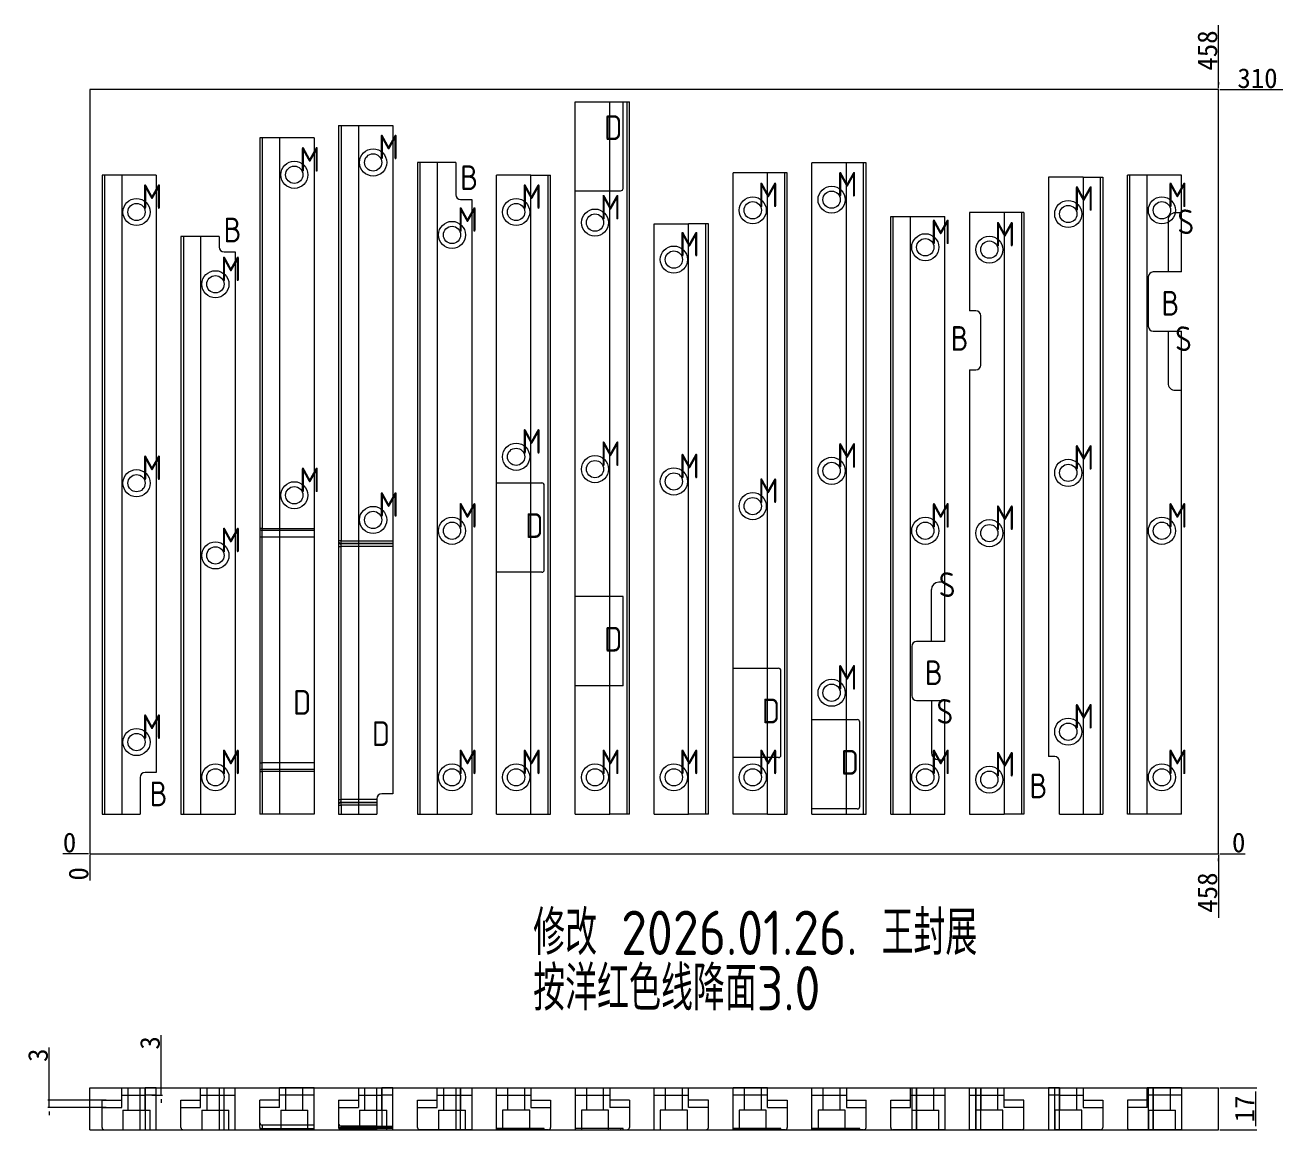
# Model space of a CAD drawing. Header units: millimetres. Extents: x 26394 to 27266, y 60581 to 61029.
# Drawn here: x 26394 to 26904, y 60581 to 61029 of the extents above; entities that cross this region are included whole.
import ezdxf

# ---------------------------------------------------------------- set-up
doc = ezdxf.new("R2010")
doc.units = ezdxf.units.MM
doc.linetypes.add('CENTER', pattern=[0])
doc.linetypes.add('DASHED', pattern=[0])
doc.layers.add('152', color=7, linetype='Continuous', true_color=0xffffff)
doc.layers.add('dim', color=4, linetype='Continuous')
doc.layers.add('PUNCH', color=2, linetype='Continuous')
doc.layers.add('dim_temp', color=161, linetype='Continuous', lineweight=9)
doc.styles.add('_PUG_ERP', font='txt')
doc.styles.add('gbenor', font='gbenor.shx', dxfattribs={"bigfont": 'gbcbig'})
doc.dimstyles.new('_PUG_ERP', dxfattribs={"dimtxt": 8, "dimasz": 1.5, "dimexe": 0.5, "dimexo": 0.5, "dimgap": 0.5, "dimtad": 1, "dimtxsty": '_PUG_ERP', "dimblk": 'CLOSEDBLANK', "dimcen": 0, "dimclrd": 4, "dimclre": 4, "dimclrt": 3, "dimazin": 3, "dimtfac": 1, "dimtmove": 0, "dimatfit": 3, "dimldrblk": 'CLOSEDBLANK', "dimlwd": 9, "dimlwe": 9})

# ---------------------------------------------------------------- blocks, each defined once
blk = doc.blocks.new('*D1266')
at = {"layer": 'Defpoints', "color": 0}
for p in [(26877.94, 60597.68), (26877.94, 60580.68), (26892.94, 60580.68)]:
    blk.add_point(p, dxfattribs=at)
at = {"layer": 'dim_temp', "color": 4, "lineweight": 9}
for p, q in [((26878.44, 60597.68), (26893.44, 60597.68)), ((26892.94, 60596.18), (26892.94, 60582.18)), ((26878.44, 60580.68), (26893.44, 60580.68))]:
    blk.add_line(p, q, dxfattribs=at)
at = {"layer": 'dim_temp', "color": 3, "lineweight": 18, "insert": (26888.44, 60589.18), "char_height": 8, "attachment_point": 5, "rotation": 90, "style": '_PUG_ERP'}
blk.add_mtext('17', dxfattribs=at)
blk = doc.blocks.new('_ClosedBlank')
blk = doc.blocks.new('*D1268')
at = {"layer": 'Defpoints', "color": 0}
for p in [(26419.94, 60692.69), (26877.94, 60692.69), (26882.94, 60692.69)]:
    blk.add_point(p, dxfattribs=at)
at = {"layer": 'dim_temp', "color": 4, "lineweight": 9}
blk.add_line((26878.44, 60692.69), (26888.77, 60692.69), dxfattribs=at)
at = {"layer": 'dim_temp', "color": 3, "lineweight": 18, "insert": (26886.1, 60697.19), "char_height": 8, "attachment_point": 5, "style": '_PUG_ERP'}
blk.add_mtext('0', dxfattribs=at)
blk = doc.blocks.new('*D1269')
at = {"layer": 'Defpoints', "color": 0}
for p in [(26877.94, 61002.69), (26882.94, 61002.69), (26419.94, 60692.69)]:
    blk.add_point(p, dxfattribs=at)
at = {"layer": 'dim_temp', "color": 4, "lineweight": 9}
blk.add_line((26878.44, 61002.69), (26904.01, 61002.69), dxfattribs=at)
at = {"layer": 'dim_temp', "color": 3, "lineweight": 18, "insert": (26893.72, 61007.19), "char_height": 8, "attachment_point": 5, "style": '_PUG_ERP'}
blk.add_mtext('310', dxfattribs=at)
blk = doc.blocks.new('*D1270')
at = {"layer": 'Defpoints', "color": 0}
for p in [(26414.94, 60692.69), (26419.94, 60692.69), (26419.94, 60692.69)]:
    blk.add_point(p, dxfattribs=at)
at = {"layer": 'dim_temp', "color": 4, "lineweight": 9}
blk.add_line((26419.44, 60692.69), (26409.1, 60692.69), dxfattribs=at)
at = {"layer": 'dim_temp', "color": 3, "lineweight": 18, "insert": (26411.77, 60697.19), "char_height": 8, "attachment_point": 5, "style": '_PUG_ERP'}
blk.add_mtext('0', dxfattribs=at)
blk = doc.blocks.new('*D1271')
at = {"layer": 'Defpoints', "color": 0}
for p in [(26419.94, 60692.69), (26877.94, 60692.69), (26877.94, 60687.69)]:
    blk.add_point(p, dxfattribs=at)
at = {"layer": 'dim_temp', "color": 4, "lineweight": 9}
for p, q in [((26877.94, 60692.19), (26877.94, 60689.69)), ((26877.94, 60689.69), (26877.94, 60690.69)), ((26877.94, 60690.69), (26877.94, 60666.62))]:
    blk.add_line(p, q, dxfattribs=at)
at = {"layer": 'dim_temp', "color": 3, "lineweight": 18, "insert": (26873.44, 60676.91), "char_height": 8, "attachment_point": 5, "rotation": 90, "style": '_PUG_ERP'}
blk.add_mtext('458', dxfattribs=at)
blk = doc.blocks.new('*D1272')
at = {"layer": 'Defpoints', "color": 0}
for p in [(26419.94, 60692.69), (26419.94, 60692.69), (26419.94, 60687.69)]:
    blk.add_point(p, dxfattribs=at)
at = {"layer": 'dim_temp', "color": 4, "lineweight": 9}
blk.add_line((26419.94, 60692.19), (26419.94, 60681.86), dxfattribs=at)
at = {"layer": 'dim_temp', "color": 3, "lineweight": 18, "insert": (26415.44, 60684.52), "char_height": 8, "attachment_point": 5, "rotation": 90, "style": '_PUG_ERP'}
blk.add_mtext('0', dxfattribs=at)
blk = doc.blocks.new('*D1273')
at = {"layer": 'Defpoints', "color": 0}
for p in [(26877.94, 61007.69), (26877.94, 61002.69), (26419.94, 60692.69)]:
    blk.add_point(p, dxfattribs=at)
at = {"layer": 'dim_temp', "color": 4, "lineweight": 9}
for p, q in [((26877.94, 61004.69), (26877.94, 61028.76)), ((26877.94, 61003.19), (26877.94, 61005.69)), ((26877.94, 61005.69), (26877.94, 61004.69))]:
    blk.add_line(p, q, dxfattribs=at)
at = {"layer": 'dim_temp', "color": 3, "lineweight": 18, "insert": (26873.44, 61018.48), "char_height": 8, "attachment_point": 5, "rotation": 90, "style": '_PUG_ERP'}
blk.add_mtext('458', dxfattribs=at)
blk = doc.blocks.new('*D1274')
at = {"layer": 'Defpoints', "color": 0}
for p in [(26444.68, 60597.68), (26444.68, 60594.68), (26448.92, 60597.68)]:
    blk.add_point(p, dxfattribs=at)
at = {"layer": 'dim_temp', "color": 4, "lineweight": 9}
for p, q in [((26448.92, 60597.68), (26448.92, 60619.12)), ((26448.92, 60599.18), (26448.92, 60600.68)), ((26445.18, 60597.68), (26449.42, 60597.68)), ((26445.18, 60594.68), (26449.42, 60594.68)), ((26448.92, 60594.68), (26448.92, 60597.68)), ((26448.92, 60593.18), (26448.92, 60591.68))]:
    blk.add_line(p, q, dxfattribs=at)
at = {"layer": 'dim_temp', "color": 3, "lineweight": 18, "insert": (26444.42, 60615.95), "char_height": 8, "attachment_point": 5, "rotation": 90, "style": '_PUG_ERP'}
blk.add_mtext('3', dxfattribs=at)
blk = doc.blocks.new('*D1275')
at = {"layer": 'Defpoints', "color": 0}
for p in [(26403.5, 60592.68), (26427.12, 60592.68), (26427.12, 60589.68)]:
    blk.add_point(p, dxfattribs=at)
at = {"layer": 'dim_temp', "color": 4, "lineweight": 9}
for p, q in [((26403.5, 60592.68), (26403.5, 60614.12)), ((26403.5, 60594.18), (26403.5, 60595.68)), ((26426.62, 60592.68), (26403, 60592.68)), ((26426.62, 60589.68), (26403, 60589.68)), ((26403.5, 60589.68), (26403.5, 60592.68)), ((26403.5, 60588.18), (26403.5, 60586.68))]:
    blk.add_line(p, q, dxfattribs=at)
at = {"layer": 'dim_temp', "color": 3, "lineweight": 18, "insert": (26399, 60610.95), "char_height": 8, "attachment_point": 5, "rotation": 90, "style": '_PUG_ERP'}
blk.add_mtext('3', dxfattribs=at)

msp = doc.modelspace()

# ---------------------------------------------------------------- linework, layer by layer
at = {"layer": '152', "color": 3, "linetype": 'CENTER', "lineweight": 18, "ltscale": 0.267932}
for p, q in [((26766.938, 60802.791), (26764.427, 60802.791)), ((26761.427, 60778.791), (26761.427, 60799.791)), ((26761.427, 60754.791), (26761.427, 60733.791)), ((26764.427, 60730.791), (26766.938, 60730.791))]:
    msp.add_line(p, q, dxfattribs=at)
for points in [[(26862.938, 60952.652), (26860.427, 60952.652, 0.4142136), (26857.427, 60949.652), (26857.427, 60928.652)], [(26857.427, 60904.652), (26857.427, 60883.652, 0.4142136), (26860.427, 60880.652), (26862.938, 60880.652)]]:
    msp.add_lwpolyline(points, format="xyb", dxfattribs=at)
for centre, start, end in [((26764.427, 60799.791), 90, 180), ((26764.427, 60733.791), 180, 270)]:
    msp.add_arc(centre, 3, start, end, dxfattribs=at)
at = {"layer": 'dim', "color": 252, "linetype": 'DASHED', "lineweight": 18, "ltscale": 0.720609}
for p, q in [((26419.938, 60597.681), (26877.938, 60597.681)), ((26419.938, 60580.681), (26419.938, 60597.681)), ((26877.938, 60580.681), (26877.938, 60597.681)), ((26419.938, 60580.681), (26877.938, 60580.681))]:
    msp.add_line(p, q, dxfattribs=at)
at = {"layer": 'dim', "color": 252, "linetype": 'CENTER', "lineweight": 18}
msp.add_lwpolyline([(26419.938, 60692.691), (26877.938, 60692.691), (26877.938, 61002.691), (26419.938, 61002.691)], close=True, dxfattribs=at)
at = {"layer": 'PUNCH', "color": 56, "linetype": 'Continuous', "lineweight": 18}
for p, q in [((26616.938, 60708.671), (26616.938, 60997.691)), ((26616.938, 60997.691), (26630.938, 60997.691)), ((26630.938, 60997.691), (26638.938, 60997.691)), ((26630.938, 60708.671), (26630.938, 60997.691)), ((26638.938, 60708.671), (26638.938, 60997.691)), ((26520.938, 60988.071), (26528.938, 60988.071)), ((26520.938, 60988.071), (26520.938, 60708.671)), ((26528.938, 60988.071), (26542.938, 60988.071)), ((26528.938, 60988.071), (26528.938, 60708.671)), ((26542.938, 60988.071), (26542.938, 60716.971)), ((26496.938, 60983.071), (26488.938, 60983.071)), ((26488.938, 60983.071), (26488.938, 60708.671)), ((26496.938, 60983.071), (26496.938, 60708.671)), ((26510.938, 60983.071), (26496.938, 60983.071)), ((26510.938, 60983.071), (26510.938, 60708.671)), ((26560.938, 60972.991), (26552.938, 60972.991)), ((26552.938, 60972.991), (26552.938, 60708.671)), ((26568.427, 60972.991), (26560.938, 60972.991)), ((26560.938, 60972.991), (26560.938, 60708.671)), ((26568.427, 60972.991), (26568.427, 60959.991)), ((26712.938, 60708.671), (26712.938, 60972.971)), ((26726.938, 60972.971), (26712.938, 60972.971)), ((26734.938, 60972.971), (26726.938, 60972.971)), ((26726.938, 60708.671), (26726.938, 60972.971)), ((26734.938, 60708.671), (26734.938, 60972.971)), ((26432.938, 60967.971), (26424.938, 60967.971)), ((26424.938, 60967.971), (26424.938, 60708.671)), ((26432.938, 60967.971), (26432.938, 60708.671)), ((26446.938, 60967.971), (26432.938, 60967.971)), ((26446.938, 60967.971), (26446.938, 60725.652)), ((26598.938, 60967.971), (26584.938, 60967.971)), ((26584.938, 60708.671), (26584.938, 60967.971)), ((26598.938, 60967.971), (26606.938, 60967.971)), ((26598.938, 60708.671), (26598.938, 60967.971)), ((26606.938, 60708.671), (26606.938, 60967.971)), ((26694.938, 60968.81), (26680.938, 60968.81)), ((26680.938, 60708.671), (26680.938, 60968.81)), ((26702.938, 60968.81), (26694.938, 60968.81)), ((26694.938, 60708.671), (26694.938, 60968.81)), ((26702.938, 60708.671), (26702.938, 60968.81)), ((26808.938, 60967.171), (26808.938, 60732.091)), ((26822.938, 60967.171), (26808.938, 60967.171)), ((26822.938, 60967.171), (26830.938, 60967.171)), ((26822.938, 60967.171), (26822.938, 60708.671)), ((26830.938, 60967.171), (26830.938, 60708.671)), ((26848.938, 60967.971), (26840.938, 60967.971)), ((26840.938, 60708.671), (26840.938, 60967.971)), ((26848.938, 60708.671), (26848.938, 60967.971)), ((26862.938, 60967.971), (26848.938, 60967.971)), ((26862.938, 60928.652), (26862.938, 60967.971)), ((26574.938, 60957.991), (26574.938, 60708.671)), ((26744.938, 60951.11), (26752.938, 60951.11)), ((26744.938, 60708.671), (26744.938, 60951.11)), ((26752.938, 60951.11), (26766.938, 60951.11)), ((26752.938, 60708.671), (26752.938, 60951.11)), ((26766.938, 60778.791), (26766.938, 60951.11)), ((26790.938, 60952.71), (26776.938, 60952.71)), ((26776.938, 60952.71), (26776.938, 60912.891)), ((26798.938, 60952.71), (26790.938, 60952.71)), ((26790.938, 60952.71), (26790.938, 60708.671)), ((26798.938, 60952.71), (26798.938, 60708.671)), ((26648.938, 60708.671), (26648.938, 60948.152)), ((26648.938, 60948.152), (26662.938, 60948.152)), ((26670.938, 60948.152), (26662.938, 60948.152)), ((26662.938, 60708.671), (26662.938, 60948.152)), ((26670.938, 60708.671), (26670.938, 60948.152)), ((26464.938, 60943.091), (26456.938, 60943.091)), ((26456.938, 60943.091), (26456.938, 60708.671)), ((26464.938, 60943.091), (26464.938, 60708.671)), ((26472.427, 60943.091), (26464.938, 60943.091)), ((26472.427, 60943.091), (26472.427, 60938.771)), ((26478.938, 60936.771), (26478.938, 60708.671)), ((26849.427, 60926.652), (26849.427, 60906.652)), ((26779.449, 60912.891), (26776.938, 60912.891)), ((26851.427, 60904.652), (26862.938, 60904.652)), ((26862.938, 60708.671), (26862.938, 60904.652)), ((26776.938, 60888.891), (26776.938, 60708.671)), ((26776.938, 60888.891), (26779.449, 60888.891)), ((26753.427, 60776.791), (26753.427, 60756.791)), ((26755.427, 60754.791), (26766.938, 60754.791)), ((26766.938, 60708.671), (26766.938, 60754.791)), ((26811.449, 60732.091), (26808.938, 60732.091)), ((26446.938, 60725.652), (26442.427, 60725.652)), ((26542.938, 60716.971), (26538.427, 60716.971)), ((26536.427, 60714.971), (26536.427, 60708.671)), ((26424.938, 60708.671), (26432.938, 60708.671)), ((26432.938, 60708.671), (26440.427, 60708.671)), ((26456.938, 60708.671), (26464.938, 60708.671)), ((26464.938, 60708.671), (26478.938, 60708.671)), ((26496.938, 60708.671), (26488.938, 60708.671)), ((26510.938, 60708.671), (26496.938, 60708.671)), ((26520.938, 60708.671), (26528.938, 60708.671)), ((26528.938, 60708.671), (26536.427, 60708.671)), ((26552.938, 60708.671), (26560.938, 60708.671)), ((26560.938, 60708.671), (26574.938, 60708.671)), ((26584.938, 60708.671), (26598.938, 60708.671)), ((26598.938, 60708.671), (26606.938, 60708.671)), ((26616.938, 60708.671), (26630.938, 60708.671)), ((26638.938, 60708.671), (26630.938, 60708.671)), ((26648.938, 60708.671), (26662.938, 60708.671)), ((26670.938, 60708.671), (26662.938, 60708.671)), ((26694.938, 60708.671), (26680.938, 60708.671)), ((26694.938, 60708.671), (26702.938, 60708.671)), ((26712.938, 60708.671), (26726.938, 60708.671)), ((26726.938, 60708.671), (26734.938, 60708.671)), ((26744.938, 60708.671), (26752.938, 60708.671)), ((26752.938, 60708.671), (26766.938, 60708.671)), ((26776.938, 60708.671), (26790.938, 60708.671)), ((26798.938, 60708.671), (26790.938, 60708.671)), ((26813.449, 60708.671), (26822.938, 60708.671)), ((26822.938, 60708.671), (26830.938, 60708.671)), ((26848.938, 60708.671), (26840.938, 60708.671)), ((26862.938, 60708.671), (26848.938, 60708.671)), ((26432.938, 60592.681), (26432.938, 60597.681)), ((26432.938, 60597.681), (26440.427, 60597.681)), ((26440.427, 60597.681), (26442.427, 60597.681)), ((26446.938, 60597.681), (26442.427, 60597.681)), ((26446.938, 60580.681), (26446.938, 60597.681)), ((26464.938, 60597.681), (26478.938, 60597.681)), ((26464.938, 60592.681), (26464.938, 60597.681)), ((26478.938, 60580.681), (26478.938, 60597.681)), ((26510.938, 60597.681), (26496.938, 60597.681)), ((26496.938, 60592.681), (26496.938, 60597.681)), ((26510.938, 60580.681), (26510.938, 60597.681)), ((26528.938, 60597.681), (26536.427, 60597.681)), ((26528.938, 60597.681), (26528.938, 60592.681)), ((26536.427, 60597.681), (26538.427, 60597.681)), ((26536.427, 60580.681), (26536.427, 60597.681)), ((26542.938, 60597.681), (26538.427, 60597.681)), ((26542.938, 60582.181), (26542.938, 60597.681)), ((26560.938, 60592.681), (26560.938, 60597.681)), ((26560.938, 60597.681), (26574.938, 60597.681)), ((26574.938, 60597.681), (26574.938, 60580.681)), ((26584.938, 60597.681), (26598.938, 60597.681)), ((26584.938, 60580.681), (26584.938, 60597.681)), ((26598.938, 60597.681), (26598.938, 60592.681)), ((26616.938, 60597.681), (26630.938, 60597.681)), ((26616.938, 60597.681), (26616.938, 60580.681)), ((26630.938, 60597.681), (26630.938, 60592.681)), ((26648.938, 60597.681), (26662.938, 60597.681)), ((26648.938, 60580.681), (26648.938, 60597.681)), ((26662.938, 60592.681), (26662.938, 60597.681)), ((26694.938, 60597.681), (26680.938, 60597.681)), ((26680.938, 60580.681), (26680.938, 60597.681)), ((26694.938, 60592.681), (26694.938, 60597.681)), ((26712.938, 60597.681), (26726.938, 60597.681)), ((26712.938, 60580.681), (26712.938, 60597.681)), ((26726.938, 60597.681), (26726.938, 60592.681)), ((26752.938, 60592.681), (26752.938, 60597.681)), ((26752.938, 60597.681), (26766.938, 60597.681)), ((26766.938, 60597.681), (26766.938, 60580.681)), ((26776.938, 60580.681), (26776.938, 60597.681)), ((26776.938, 60597.681), (26790.938, 60597.681)), ((26790.938, 60592.681), (26790.938, 60597.681)), ((26811.449, 60597.681), (26808.938, 60597.681)), ((26808.938, 60597.681), (26808.938, 60580.681)), ((26813.449, 60597.681), (26811.449, 60597.681)), ((26813.449, 60597.681), (26822.938, 60597.681)), ((26822.938, 60597.681), (26822.938, 60592.681)), ((26862.938, 60597.681), (26848.938, 60597.681)), ((26848.938, 60592.681), (26848.938, 60597.681)), ((26862.938, 60597.681), (26862.938, 60580.681)), ((26424.938, 60592.681), (26432.938, 60592.681)), ((26424.938, 60581.681), (26424.938, 60592.681)), ((26456.938, 60592.681), (26464.938, 60592.681)), ((26456.938, 60581.681), (26456.938, 60592.681)), ((26488.938, 60581.681), (26488.938, 60592.681)), ((26496.938, 60592.681), (26488.938, 60592.681)), ((26520.938, 60592.681), (26520.938, 60581.681)), ((26520.938, 60592.681), (26528.938, 60592.681)), ((26552.938, 60592.681), (26560.938, 60592.681)), ((26552.938, 60581.681), (26552.938, 60592.681)), ((26598.938, 60592.681), (26606.938, 60592.681)), ((26606.938, 60592.681), (26606.938, 60581.681)), ((26638.938, 60592.681), (26630.938, 60592.681)), ((26638.938, 60592.681), (26638.938, 60581.681)), ((26670.938, 60592.681), (26662.938, 60592.681)), ((26670.938, 60581.681), (26670.938, 60592.681)), ((26694.938, 60592.681), (26702.938, 60592.681)), ((26702.938, 60592.681), (26702.938, 60581.681)), ((26726.938, 60592.681), (26734.938, 60592.681)), ((26734.938, 60581.681), (26734.938, 60592.681)), ((26744.938, 60592.681), (26752.938, 60592.681)), ((26744.938, 60581.681), (26744.938, 60592.681)), ((26798.938, 60592.681), (26790.938, 60592.681)), ((26798.938, 60581.681), (26798.938, 60592.681)), ((26822.938, 60592.681), (26830.938, 60592.681)), ((26830.938, 60592.681), (26830.938, 60581.681)), ((26848.938, 60592.681), (26840.938, 60592.681)), ((26840.938, 60592.681), (26840.938, 60581.681)), ((26425.938, 60580.681), (26440.427, 60580.681)), ((26440.427, 60580.681), (26442.427, 60580.681)), ((26442.427, 60580.681), (26446.938, 60580.681)), ((26457.938, 60580.681), (26478.938, 60580.681)), ((26510.938, 60580.681), (26489.938, 60580.681)), ((26536.427, 60580.681), (26521.938, 60580.681)), ((26536.427, 60580.681), (26542.938, 60580.681)), ((26542.938, 60581.581), (26542.938, 60582.181)), ((26542.938, 60581.281), (26542.938, 60581.581)), ((26542.938, 60580.681), (26542.938, 60581.281)), ((26574.938, 60580.681), (26553.938, 60580.681)), ((26605.938, 60580.681), (26584.938, 60580.681)), ((26616.938, 60580.681), (26637.938, 60580.681)), ((26648.938, 60580.681), (26669.938, 60580.681)), ((26701.938, 60580.681), (26680.938, 60580.681)), ((26733.938, 60580.681), (26712.938, 60580.681)), ((26766.938, 60580.681), (26745.938, 60580.681)), ((26797.938, 60580.681), (26776.938, 60580.681)), ((26808.938, 60580.681), (26811.449, 60580.681)), ((26813.449, 60580.681), (26811.449, 60580.681)), ((26829.938, 60580.681), (26813.449, 60580.681)), ((26862.938, 60580.681), (26841.938, 60580.681))]:
    msp.add_line(p, q, dxfattribs=at)
at = {"layer": 'PUNCH', "color": 2, "linetype": 'DASHED', "lineweight": 13, "ltscale": 0.720609}
for p, q in [((26636.353, 60962.573), (26636.353, 60997.691)), ((26616.938, 60961.573), (26635.353, 60961.573)), ((26584.938, 60843.109), (26603.353, 60843.109)), ((26604.353, 60807.873), (26604.353, 60842.109)), ((26603.353, 60806.873), (26584.938, 60806.873)), ((26636.353, 60797.009), (26616.938, 60797.009)), ((26636.353, 60760.773), (26636.353, 60797.009)), ((26680.938, 60767.909), (26699.353, 60767.909)), ((26700.353, 60732.673), (26700.353, 60766.909)), ((26636.353, 60760.773), (26616.938, 60760.773)), ((26712.938, 60747.07), (26731.353, 60747.07)), ((26732.353, 60711.834), (26732.353, 60746.07)), ((26699.353, 60731.673), (26680.938, 60731.673)), ((26731.353, 60710.834), (26712.938, 60710.834)), ((26510.938, 60582.581), (26489.938, 60582.581)), ((26522.202, 60582.181), (26521.938, 60582.181)), ((26536.427, 60582.181), (26522.202, 60582.181)), ((26603.353, 60581.181), (26584.938, 60581.181)), ((26604.353, 60581.181), (26603.353, 60581.181)), ((26636.353, 60581.181), (26616.938, 60581.181)), ((26699.353, 60581.181), (26680.938, 60581.181)), ((26700.353, 60581.181), (26699.353, 60581.181)), ((26731.353, 60581.181), (26712.938, 60581.181)), ((26732.353, 60581.181), (26731.353, 60581.181))]:
    msp.add_line(p, q, dxfattribs=at)
at = {"layer": 'PUNCH', "color": 155, "linetype": 'DASHED', "lineweight": 13, "ltscale": 0.720609}
for p, q in [((26637.938, 60708.671), (26637.938, 60997.691)), ((26521.938, 60988.071), (26521.938, 60819.53)), ((26489.938, 60983.071), (26489.938, 60824.648)), ((26553.938, 60972.991), (26553.938, 60708.671)), ((26733.938, 60708.671), (26733.938, 60972.971)), ((26425.938, 60967.971), (26425.938, 60708.671)), ((26605.938, 60708.671), (26605.938, 60967.971)), ((26701.938, 60708.671), (26701.938, 60968.81)), ((26829.938, 60967.171), (26829.938, 60708.671)), ((26841.938, 60708.671), (26841.938, 60967.971)), ((26745.938, 60708.671), (26745.938, 60951.11)), ((26797.938, 60952.71), (26797.938, 60708.671)), ((26669.938, 60708.671), (26669.938, 60948.152)), ((26457.938, 60943.091), (26457.938, 60708.671)), ((26489.938, 60824.648), (26488.938, 60824.648)), ((26489.938, 60824.648), (26492.066, 60824.648)), ((26489.938, 60823.797), (26489.938, 60824.648)), ((26510.938, 60823.797), (26489.938, 60823.797)), ((26489.938, 60821.243), (26489.938, 60823.797)), ((26492.066, 60824.648), (26510.938, 60824.648)), ((26488.938, 60821.243), (26489.938, 60821.243)), ((26489.938, 60821.243), (26510.938, 60821.243)), ((26489.938, 60729.499), (26489.938, 60821.243)), ((26521.938, 60819.53), (26520.938, 60819.53)), ((26521.938, 60819.53), (26522.029, 60819.53)), ((26521.938, 60818.491), (26521.938, 60819.53)), ((26542.938, 60818.491), (26521.938, 60818.491)), ((26521.938, 60818.318), (26521.938, 60818.491)), ((26542.938, 60818.318), (26521.938, 60818.318)), ((26521.938, 60817.279), (26521.938, 60818.318)), ((26522.029, 60819.53), (26542.938, 60819.53)), ((26520.938, 60817.279), (26521.938, 60817.279)), ((26542.938, 60817.279), (26521.938, 60817.279)), ((26521.938, 60714.664), (26521.938, 60817.279)), ((26488.938, 60729.499), (26489.938, 60729.499)), ((26510.938, 60729.499), (26489.938, 60729.499)), ((26489.938, 60726.946), (26489.938, 60729.499)), ((26489.938, 60726.946), (26510.938, 60726.946)), ((26489.938, 60726.095), (26489.938, 60726.946)), ((26488.938, 60726.095), (26489.938, 60726.095)), ((26492.096, 60726.095), (26489.938, 60726.095)), ((26489.938, 60726.095), (26489.938, 60708.671)), ((26510.938, 60726.095), (26492.096, 60726.095)), ((26520.938, 60714.664), (26521.938, 60714.664)), ((26520.938, 60712.413), (26521.938, 60712.413)), ((26522.202, 60714.664), (26521.938, 60714.664)), ((26521.938, 60713.625), (26521.938, 60714.664)), ((26521.938, 60713.625), (26536.427, 60713.625)), ((26521.938, 60713.452), (26521.938, 60713.625)), ((26521.938, 60713.452), (26536.427, 60713.452)), ((26521.938, 60712.413), (26521.938, 60713.452)), ((26522.029, 60712.413), (26521.938, 60712.413)), ((26521.938, 60712.413), (26521.938, 60708.671)), ((26536.427, 60712.413), (26522.029, 60712.413)), ((26536.427, 60714.664), (26522.202, 60714.664)), ((26474.427, 60580.681), (26474.427, 60597.681)), ((26570.427, 60580.681), (26570.427, 60597.681)), ((26755.427, 60597.681), (26755.427, 60580.681)), ((26755.427, 60580.681), (26755.427, 60597.681)), ((26779.449, 60580.681), (26779.449, 60597.681)), ((26779.449, 60597.681), (26779.449, 60580.681)), ((26851.427, 60597.681), (26851.427, 60580.681)), ((26851.427, 60580.681), (26851.427, 60597.681)), ((26489.938, 60582.581), (26489.938, 60581.156)), ((26489.938, 60582.581), (26489.938, 60581.156)), ((26489.938, 60581.156), (26489.938, 60580.681)), ((26510.938, 60581.156), (26489.938, 60581.156)), ((26489.938, 60580.681), (26489.938, 60581.156)), ((26489.938, 60581.156), (26510.938, 60581.156)), ((26521.938, 60582.181), (26521.938, 60581.581)), ((26521.938, 60582.181), (26521.938, 60581.581)), ((26521.938, 60581.581), (26521.938, 60581.281)), ((26536.427, 60581.581), (26521.938, 60581.581)), ((26521.938, 60581.581), (26536.427, 60581.581)), ((26521.938, 60581.281), (26521.938, 60581.581)), ((26521.938, 60581.281), (26521.938, 60580.681)), ((26536.427, 60581.281), (26521.938, 60581.281)), ((26521.938, 60581.281), (26536.427, 60581.281)), ((26521.938, 60580.681), (26521.938, 60581.281)), ((26603.353, 60580.681), (26603.353, 60581.181)), ((26603.353, 60581.181), (26603.353, 60580.681)), ((26635.353, 60581.181), (26635.353, 60580.681)), ((26699.353, 60580.681), (26699.353, 60581.181)), ((26699.353, 60581.181), (26699.353, 60580.681)), ((26731.353, 60580.681), (26731.353, 60581.181)), ((26731.353, 60581.181), (26731.353, 60580.681))]:
    msp.add_line(p, q, dxfattribs=at)
at = {"layer": 'PUNCH', "color": 31, "linetype": 'Continuous', "lineweight": 18}
for p, q in [((26570.427, 60957.991), (26574.938, 60957.991)), ((26474.427, 60936.771), (26478.938, 60936.771)), ((26862.938, 60928.652), (26851.427, 60928.652)), ((26781.449, 60890.891), (26781.449, 60910.891)), ((26766.938, 60778.791), (26755.427, 60778.791)), ((26813.449, 60708.671), (26813.449, 60730.091)), ((26440.427, 60723.652), (26440.427, 60708.671)), ((26440.427, 60580.681), (26440.427, 60597.681)), ((26813.449, 60580.681), (26813.449, 60597.681))]:
    msp.add_line(p, q, dxfattribs=at)
at = {"layer": 'PUNCH', "color": 6, "linetype": 'Continuous', "lineweight": 18}
for p, q in [((26432.938, 60589.681), (26432.938, 60594.681)), ((26432.938, 60594.681), (26440.427, 60594.681)), ((26440.427, 60594.681), (26442.427, 60594.681)), ((26446.938, 60594.681), (26442.427, 60594.681)), ((26464.938, 60594.681), (26478.938, 60594.681)), ((26464.938, 60589.681), (26464.938, 60594.681)), ((26510.938, 60594.681), (26496.938, 60594.681)), ((26496.938, 60589.681), (26496.938, 60594.681)), ((26528.938, 60594.681), (26536.427, 60594.681)), ((26528.938, 60594.681), (26528.938, 60589.681)), ((26536.427, 60594.681), (26538.427, 60594.681)), ((26542.938, 60594.681), (26538.427, 60594.681)), ((26560.938, 60589.681), (26560.938, 60594.681)), ((26560.938, 60594.681), (26574.938, 60594.681)), ((26584.938, 60594.681), (26598.938, 60594.681)), ((26598.938, 60594.681), (26598.938, 60589.681)), ((26616.938, 60594.681), (26630.938, 60594.681)), ((26630.938, 60594.681), (26630.938, 60589.681)), ((26648.938, 60594.681), (26662.938, 60594.681)), ((26662.938, 60589.681), (26662.938, 60594.681)), ((26694.938, 60594.681), (26680.938, 60594.681)), ((26694.938, 60589.681), (26694.938, 60594.681)), ((26712.938, 60594.681), (26726.938, 60594.681)), ((26726.938, 60594.681), (26726.938, 60589.681)), ((26752.938, 60589.681), (26752.938, 60594.681)), ((26752.938, 60594.681), (26766.938, 60594.681)), ((26776.938, 60594.681), (26790.938, 60594.681)), ((26790.938, 60589.681), (26790.938, 60594.681)), ((26811.449, 60594.681), (26808.938, 60594.681)), ((26813.449, 60594.681), (26811.449, 60594.681)), ((26813.449, 60594.681), (26822.938, 60594.681)), ((26822.938, 60594.681), (26822.938, 60589.681)), ((26862.938, 60594.681), (26848.938, 60594.681)), ((26848.938, 60589.681), (26848.938, 60594.681)), ((26424.938, 60589.681), (26432.938, 60589.681)), ((26456.938, 60589.681), (26464.938, 60589.681)), ((26496.938, 60589.681), (26488.938, 60589.681)), ((26520.938, 60589.681), (26528.938, 60589.681)), ((26552.938, 60589.681), (26560.938, 60589.681)), ((26598.938, 60589.681), (26606.938, 60589.681)), ((26638.938, 60589.681), (26630.938, 60589.681)), ((26670.938, 60589.681), (26662.938, 60589.681)), ((26694.938, 60589.681), (26702.938, 60589.681)), ((26726.938, 60589.681), (26734.938, 60589.681)), ((26744.938, 60589.681), (26752.938, 60589.681)), ((26798.938, 60589.681), (26790.938, 60589.681)), ((26822.938, 60589.681), (26830.938, 60589.681)), ((26848.938, 60589.681), (26840.938, 60589.681))]:
    msp.add_line(p, q, dxfattribs=at)
at = {"layer": 'PUNCH', "color": 31, "linetype": 'DASHED', "lineweight": 13, "ltscale": 0.720609}
for p, q in [((26435.435, 60597.681), (26435.435, 60588.681)), ((26442.442, 60588.681), (26442.442, 60597.681)), ((26467.435, 60597.681), (26467.435, 60588.681)), ((26474.442, 60588.681), (26474.442, 60597.681)), ((26499.435, 60597.681), (26499.435, 60588.681)), ((26506.442, 60588.681), (26506.442, 60597.681)), ((26531.435, 60597.681), (26531.435, 60588.681)), ((26538.442, 60588.681), (26538.442, 60597.681)), ((26563.435, 60597.681), (26563.435, 60588.681)), ((26570.442, 60588.681), (26570.442, 60597.681)), ((26589.435, 60597.681), (26589.435, 60588.681)), ((26596.442, 60588.681), (26596.442, 60597.681)), ((26621.435, 60597.681), (26621.435, 60588.681)), ((26628.442, 60588.681), (26628.442, 60597.681)), ((26653.435, 60597.681), (26653.435, 60588.681)), ((26660.442, 60588.681), (26660.442, 60597.681)), ((26685.435, 60597.681), (26685.435, 60588.681)), ((26692.442, 60588.681), (26692.442, 60597.681)), ((26717.435, 60597.681), (26717.435, 60588.681)), ((26724.442, 60588.681), (26724.442, 60597.681)), ((26755.435, 60597.681), (26755.435, 60588.681)), ((26762.442, 60588.681), (26762.442, 60597.681)), ((26781.435, 60597.681), (26781.435, 60588.681)), ((26781.449, 60580.681), (26781.449, 60597.681)), ((26788.442, 60588.681), (26788.442, 60597.681)), ((26813.435, 60597.681), (26813.435, 60588.681)), ((26820.442, 60588.681), (26820.442, 60597.681)), ((26851.435, 60597.681), (26851.435, 60588.681)), ((26858.442, 60588.681), (26858.442, 60597.681)), ((26433.438, 60588.681), (26433.438, 60580.681)), ((26433.438, 60588.681), (26444.438, 60588.681)), ((26444.438, 60580.681), (26444.438, 60588.681)), ((26465.438, 60588.681), (26465.438, 60580.681)), ((26465.438, 60588.681), (26470.938, 60588.681)), ((26470.938, 60588.681), (26476.438, 60588.681)), ((26476.438, 60580.681), (26476.438, 60588.681)), ((26497.438, 60588.681), (26497.438, 60580.681)), ((26497.438, 60588.681), (26508.438, 60588.681)), ((26508.438, 60580.681), (26508.438, 60588.681)), ((26529.438, 60588.681), (26529.438, 60580.681)), ((26529.438, 60588.681), (26540.438, 60588.681)), ((26540.438, 60580.681), (26540.438, 60588.681)), ((26561.438, 60588.681), (26561.438, 60580.681)), ((26561.438, 60588.681), (26566.938, 60588.681)), ((26566.938, 60588.681), (26572.438, 60588.681)), ((26572.438, 60580.681), (26572.438, 60588.681)), ((26587.438, 60588.681), (26587.438, 60580.681)), ((26592.938, 60588.681), (26587.438, 60588.681)), ((26598.438, 60588.681), (26592.938, 60588.681)), ((26598.438, 60580.681), (26598.438, 60588.681)), ((26619.438, 60588.681), (26619.438, 60580.681)), ((26624.938, 60588.681), (26619.438, 60588.681)), ((26630.438, 60588.681), (26624.938, 60588.681)), ((26630.438, 60580.681), (26630.438, 60588.681)), ((26651.438, 60588.681), (26651.438, 60580.681)), ((26656.938, 60588.681), (26651.438, 60588.681)), ((26662.438, 60588.681), (26656.938, 60588.681)), ((26662.438, 60580.681), (26662.438, 60588.681)), ((26683.438, 60588.681), (26683.438, 60580.681)), ((26688.938, 60588.681), (26683.438, 60588.681)), ((26694.438, 60588.681), (26688.938, 60588.681)), ((26694.438, 60580.681), (26694.438, 60588.681)), ((26715.438, 60588.681), (26715.438, 60580.681)), ((26726.438, 60588.681), (26715.438, 60588.681)), ((26726.438, 60580.681), (26726.438, 60588.681)), ((26753.438, 60588.681), (26753.438, 60580.681)), ((26753.438, 60588.681), (26758.938, 60588.681)), ((26758.938, 60588.681), (26764.438, 60588.681)), ((26764.438, 60580.681), (26764.438, 60588.681)), ((26779.438, 60588.681), (26779.438, 60580.681)), ((26790.438, 60588.681), (26779.438, 60588.681)), ((26790.438, 60580.681), (26790.438, 60588.681)), ((26811.438, 60588.681), (26811.438, 60580.681)), ((26822.438, 60588.681), (26811.438, 60588.681)), ((26822.438, 60580.681), (26822.438, 60588.681)), ((26849.438, 60588.681), (26849.438, 60580.681)), ((26849.438, 60588.681), (26854.938, 60588.681)), ((26854.938, 60588.681), (26860.438, 60588.681)), ((26860.438, 60580.681), (26860.438, 60588.681))]:
    msp.add_line(p, q, dxfattribs=at)
at = {"layer": 'PUNCH', "color": 155, "linetype": 'Continuous', "lineweight": 18}
for p, q in [((26442.427, 60597.681), (26442.427, 60580.681)), ((26538.427, 60597.681), (26538.427, 60582.181)), ((26811.449, 60580.681), (26811.449, 60597.681)), ((26542.938, 60581.581), (26536.427, 60581.581)), ((26542.938, 60581.281), (26536.427, 60581.281))]:
    msp.add_line(p, q, dxfattribs=at)
at = {"layer": 'PUNCH', "color": 56, "linetype": 'DASHED', "lineweight": 13, "ltscale": 0.720609}
for p, q in [((26472.427, 60597.681), (26472.427, 60580.681)), ((26568.427, 60597.681), (26568.427, 60580.681)), ((26753.427, 60597.681), (26753.427, 60580.681)), ((26849.427, 60597.681), (26849.427, 60580.681)), ((26604.353, 60580.681), (26604.353, 60581.181)), ((26636.353, 60580.681), (26636.353, 60581.181)), ((26700.353, 60580.681), (26700.353, 60581.181)), ((26732.353, 60580.681), (26732.353, 60581.181))]:
    msp.add_line(p, q, dxfattribs=at)
at = {"layer": 'PUNCH', "color": 2, "linetype": 'Continuous', "lineweight": 18}
for p, q in [((26536.427, 60582.181), (26538.427, 60582.181)), ((26538.427, 60582.181), (26542.938, 60582.181))]:
    msp.add_line(p, q, dxfattribs=at)
at = {"layer": 'PUNCH', "color": 30, "linetype": 'DASHED', "lineweight": 13, "ltscale": 0.720609}
for centre in [(26534.938, 60973.071), (26502.938, 60968.071), (26720.938, 60957.971), (26438.938, 60952.971), (26592.938, 60952.971), (26688.938, 60953.671), (26816.938, 60952.171), (26854.938, 60953.671), (26624.938, 60948.671), (26566.938, 60943.671), (26758.938, 60938.671), (26784.938, 60937.71), (26656.938, 60933.671), (26470.938, 60923.671), (26592.938, 60853.671), (26624.938, 60848.671), (26656.938, 60843.671), (26720.938, 60847.971), (26816.938, 60847.171), (26438.938, 60842.971), (26502.938, 60838.071), (26688.938, 60833.671), (26534.938, 60828.071), (26566.938, 60823.671), (26758.938, 60823.671), (26784.938, 60822.71), (26854.938, 60823.671), (26470.938, 60813.671), (26720.938, 60757.971), (26816.938, 60742.171), (26438.938, 60737.971), (26470.938, 60723.671), (26566.938, 60723.671), (26592.938, 60723.671), (26624.938, 60723.671), (26656.938, 60723.671), (26688.938, 60723.671), (26758.938, 60723.671), (26784.938, 60722.71), (26854.938, 60723.671)]:
    msp.add_circle(centre, 5.5, dxfattribs=at)
at = {"layer": 'PUNCH', "color": 42, "linetype": 'Continuous', "lineweight": 18}
for centre in [(26534.938, 60973.071), (26502.938, 60968.071), (26720.938, 60957.971), (26438.938, 60952.971), (26592.938, 60952.971), (26688.938, 60953.671), (26854.938, 60953.671), (26624.938, 60948.671), (26816.938, 60952.171), (26566.938, 60943.671), (26758.938, 60938.671), (26784.938, 60937.71), (26656.938, 60933.671), (26470.938, 60923.671), (26592.938, 60853.671), (26624.938, 60848.671), (26720.938, 60847.971), (26816.938, 60847.171), (26438.938, 60842.971), (26656.938, 60843.671), (26502.938, 60838.071), (26688.938, 60833.671), (26534.938, 60828.071), (26566.938, 60823.671), (26758.938, 60823.671), (26784.938, 60822.71), (26854.938, 60823.671), (26470.938, 60813.671), (26720.938, 60757.971), (26438.938, 60737.971), (26816.938, 60742.171), (26470.938, 60723.671), (26566.938, 60723.671), (26592.938, 60723.671), (26624.938, 60723.671), (26656.938, 60723.671), (26688.938, 60723.671), (26758.938, 60723.671), (26784.938, 60722.71), (26854.938, 60723.671)]:
    msp.add_circle(centre, 3.503, dxfattribs=at)
at = {"layer": 'PUNCH', "color": 2, "linetype": 'DASHED', "lineweight": 13, "ltscale": 0.720609}
for centre, start, end in [((26635.353, 60962.573), 270, 0), ((26603.353, 60842.109), 0, 90), ((26603.353, 60807.873), 270, 0), ((26699.353, 60766.909), 0, 90), ((26731.353, 60746.07), 0, 90), ((26699.353, 60732.673), 270, 0), ((26731.353, 60711.834), 270, 0)]:
    msp.add_arc(centre, 1, start, end, dxfattribs=at)
at = {"layer": 'PUNCH', "color": 56, "linetype": 'Continuous', "lineweight": 18}
for centre, radius, start, end in [((26570.427, 60959.991), 2, 180, 270), ((26474.427, 60938.771), 2, 180, 270), ((26851.427, 60926.652), 2, 90, 180), ((26779.449, 60910.891), 2, 0, 90), ((26851.427, 60906.652), 2, 180, 270), ((26779.449, 60890.891), 2, 270, 0), ((26755.427, 60776.791), 2, 90, 180), ((26755.427, 60756.791), 2, 180, 270), ((26811.449, 60730.091), 2, 0, 90), ((26442.427, 60723.652), 2, 90, 180), ((26538.427, 60714.971), 2, 90, 180), ((26425.938, 60581.681), 1, 180, 270), ((26457.938, 60581.681), 1, 180, 270), ((26489.938, 60581.681), 1, 180, 270), ((26521.938, 60581.681), 1, 180, 270), ((26553.938, 60581.681), 1, 180, 270), ((26605.938, 60581.681), 1, 270, 0), ((26637.938, 60581.681), 1, 270, 0), ((26669.938, 60581.681), 1, 270, 0), ((26701.938, 60581.681), 1, 270, 0), ((26733.938, 60581.681), 1, 270, 0), ((26745.938, 60581.681), 1, 180, 270), ((26797.938, 60581.681), 1, 270, 0), ((26829.938, 60581.681), 1, 270, 0), ((26841.938, 60581.681), 1, 180, 270)]:
    msp.add_arc(centre, radius, start, end, dxfattribs=at)
at = {"layer": 'PUNCH', "color": 56, "linetype": 'DASHED', "lineweight": 13, "ltscale": 0.720609}
for centre in [(26489.938, 60583.581), (26521.938, 60583.181)]:
    msp.add_arc(centre, 1, 180, 270, dxfattribs=at)
at = {"layer": 'PUNCH', "color": 155, "linetype": 'DASHED', "lineweight": 13, "ltscale": 0.720609}
for centre, major_axis, ratio, start_param, end_param in [((26489.938, 60824.648), (1, 0), 0.851102, 3.1415927, 4.712389), ((26521.938, 60819.357), (1, 0), 0.866025, 3.1415927, 4.712389), ((26521.938, 60819.184), (1, 0), 0.866025, 3.1415927, 4.712389), ((26489.938, 60726.095), (1, 0), 0.851102, 1.5707963, 3.1415927), ((26521.938, 60712.759), (1, 0), 0.866025, 1.5707963, 3.1415927), ((26521.938, 60712.586), (1, 0), 0.866025, 1.5707963, 3.1415927), ((26489.938, 60581.681), (-1, 0), 0.525, 0, 1.5707963), ((26489.938, 60581.681), (1, 0), 0.525, 3.1415927, 4.712389), ((26521.938, 60582.081), (-1, 0), 0.5, 0, 1.5707963), ((26521.938, 60582.081), (1, 0), 0.5, 3.1415927, 4.712389), ((26521.938, 60581.781), (-1, 0), 0.5, 0, 1.5707963), ((26521.938, 60581.781), (1, 0), 0.5, 3.1415927, 4.712389)]:
    msp.add_ellipse(centre, major_axis=major_axis, ratio=ratio, start_param=start_param, end_param=end_param, dxfattribs=at)

# ---------------------------------------------------------------- texts
at = {"layer": 'dim', "color": 4, "lineweight": 18, "style": 'gbenor'}
for s, p in [('D', (26628.671, 60982.187)), ('M', (26537.074, 60974.331)), ('M', (26505.074, 60969.331)), ('B', (26570.253, 60961.896)), ('M', (26723.074, 60959.231)), ('M', (26441.074, 60954.231)), ('M', (26595.074, 60954.231)), ('M', (26691.074, 60954.931)), ('M', (26819.074, 60953.431)), ('M', (26857.074, 60954.931)), ('M', (26627.074, 60949.931)), ('B', (26474.253, 60940.676)), ('M', (26569.074, 60944.931)), ('S', (26861.271, 60944.017)), ('M', (26761.074, 60939.931)), ('M', (26787.074, 60938.97)), ('M', (26659.074, 60934.931)), ('M', (26473.074, 60924.931)), ('B', (26854.753, 60910.957)), ('B', (26769.219, 60896.696)), ('S', (26860.33, 60896.578)), ('M', (26595.074, 60854.931)), ('M', (26627.074, 60849.931)), ('M', (26723.074, 60849.231)), ('M', (26441.074, 60844.231)), ('M', (26659.074, 60844.931)), ('M', (26819.074, 60848.431)), ('M', (26505.074, 60839.331)), ('M', (26691.074, 60834.931)), ('M', (26537.074, 60829.331)), ('M', (26569.074, 60824.931)), ('M', (26761.074, 60824.931)), ('M', (26787.074, 60823.97)), ('M', (26857.074, 60824.931)), ('D', (26596.671, 60820.796)), ('M', (26473.074, 60814.931)), ('S', (26764.44, 60796.82)), ('D', (26628.671, 60774.696)), ('M', (26723.074, 60759.231)), ('B', (26758.753, 60761.096)), ('D', (26502.464, 60749.053)), ('D', (26692.671, 60745.596)), ('S', (26763.507, 60745.416)), ('M', (26819.074, 60743.431)), ('M', (26441.074, 60739.231)), ('D', (26534.464, 60736.392)), ('M', (26473.074, 60724.931)), ('M', (26569.074, 60724.931)), ('M', (26595.074, 60724.931)), ('M', (26627.074, 60724.931)), ('M', (26659.074, 60724.931)), ('M', (26691.074, 60724.931)), ('D', (26724.671, 60724.757)), ('M', (26761.074, 60724.931)), ('M', (26787.074, 60723.97)), ('M', (26857.074, 60724.931)), ('B', (26444.235, 60711.966)), ('B', (26801.219, 60715.186))]:
    msp.add_text(s, height=10, dxfattribs=at).set_placement(p)
at = {"layer": 'dim', "color": 6, "lineweight": 18, "style": 'gbenor'}
for s, p in [('修改 2026.01.26. 王封展', (26599.866, 60651.623)), ('按洋红色线降面3.0', (26599.866, 60629.095))]:
    msp.add_text(s, height=18, dxfattribs=at).set_placement(p)

# ---------------------------------------------------------------- dimensions: what is measured, and where the dimension line sits
at = {"layer": 'dim_temp', "lineweight": 18}
for feature_location, offset, dtype, origin, picture, middle in [((26877.938, 61002.691), (0, 5), 1, (26419.938, 60692.691), '*D1273', (26873.438, 61018.476)), ((26877.938, 61002.691), (5, 0), 0, (26419.938, 60692.691), '*D1269', (26893.724, 61007.191)), ((26419.93830064, 60692.690720049), (-5, 0), 0, (26419.93830064, 60692.690720049), '*D1270', (26411.771633974, 60697.190720049)), ((26877.93830164, 60692.690720049), (5, 0), 0, (26419.93830064, 60692.690720049), '*D1268', (26886.104968307, 60697.190720049)), ((26419.93830064, 60692.690720049), (0, -5), 1, (26419.93830064, 60692.690720049), '*D1272', (26415.43830064, 60684.524053383)), ((26877.938, 60692.691), (0, -5), 1, (26419.938, 60692.691), '*D1271', (26873.438, 60676.905))]:
    dim = msp.add_ordinate_dim(feature_location=feature_location, offset=offset, dtype=dtype, origin=origin, dimstyle='_PUG_ERP', dxfattribs=at)
    dim.commit()
    dim.dimension.update_dxf_attribs({"geometry": picture, "text_midpoint": middle})
for base, p1, p2, picture, middle in [((26448.916, 60597.681), (26444.683, 60594.681), (26444.683, 60597.681), '*D1274', (26448.916, 60615.954)), ((26403.498, 60592.681), (26427.123, 60589.681), (26427.123, 60592.681), '*D1275', (26403.498, 60610.954))]:
    dim = msp.add_linear_dim(base=base, p1=p1, p2=p2, angle=90, dimstyle='_PUG_ERP', dxfattribs=at)
    dim.commit()
    dim.dimension.update_dxf_attribs({"geometry": picture, "text_midpoint": middle, "dimtype": 160})
dim = msp.add_linear_dim(base=(26892.938, 60580.681), p1=(26877.938, 60597.681), p2=(26877.938, 60580.681), angle=90, dimstyle='_PUG_ERP', dxfattribs=at)
dim.commit()
dim.dimension.update_dxf_attribs({"geometry": '*D1266', "text_midpoint": (26888.438, 60589.181)})

doc.saveas('drawing.dxf')
